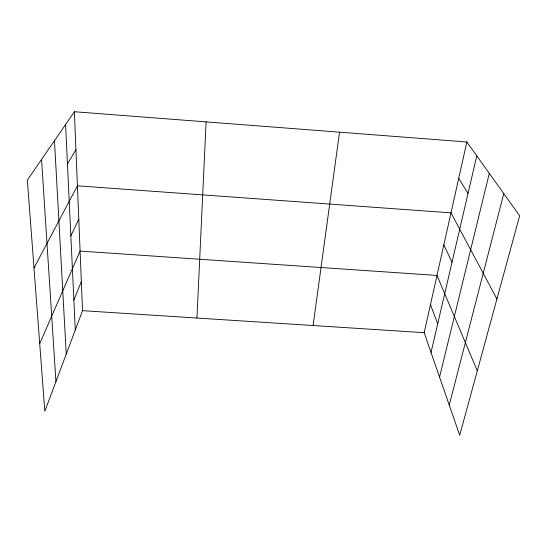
<?xml version="1.0" encoding="UTF-8"?>
<svg xmlns="http://www.w3.org/2000/svg" width="547" height="547" viewBox="0 0 547 547"><rect width="100%" height="100%" fill="white"/><g stroke="black" fill="none" stroke-linecap="round" stroke-linejoin="round"><path stroke-width="0.82" d="M196.947 318.039L206.11 121.885M313.096 325.527L339.53 132.176M466.858 141.988L519.65 215.792L459.699 435.268L424.178 332.679L466.858 141.988L74.378 111.732L27.35 180.1L44.82 411.262L82.529 310.669L74.378 111.732M431.029 352.466L476.779 155.861M439.556 377.081L489.291 173.358M449.251 405.095L503.773 193.597M73.872 300.071L81.339 281.541M39.712 343.639L80.088 251.087L436.991 275.435L477.299 370.839M70.843 235.86L78.782 219.217M33.996 268.009L77.414 185.823L450.995 212.858L496.922 298.997M67.452 163.943L75.937 149.714M82.529 310.669L424.178 332.679M458.728 178.295L468.027 193.474M443.836 244.858L452.027 262.218M430.448 304.679L437.709 323.742M41.558 159.444L55.951 381.574M54.468 140.682L66.249 354.094M65.592 124.518L75.288 329.991"/></g></svg>
